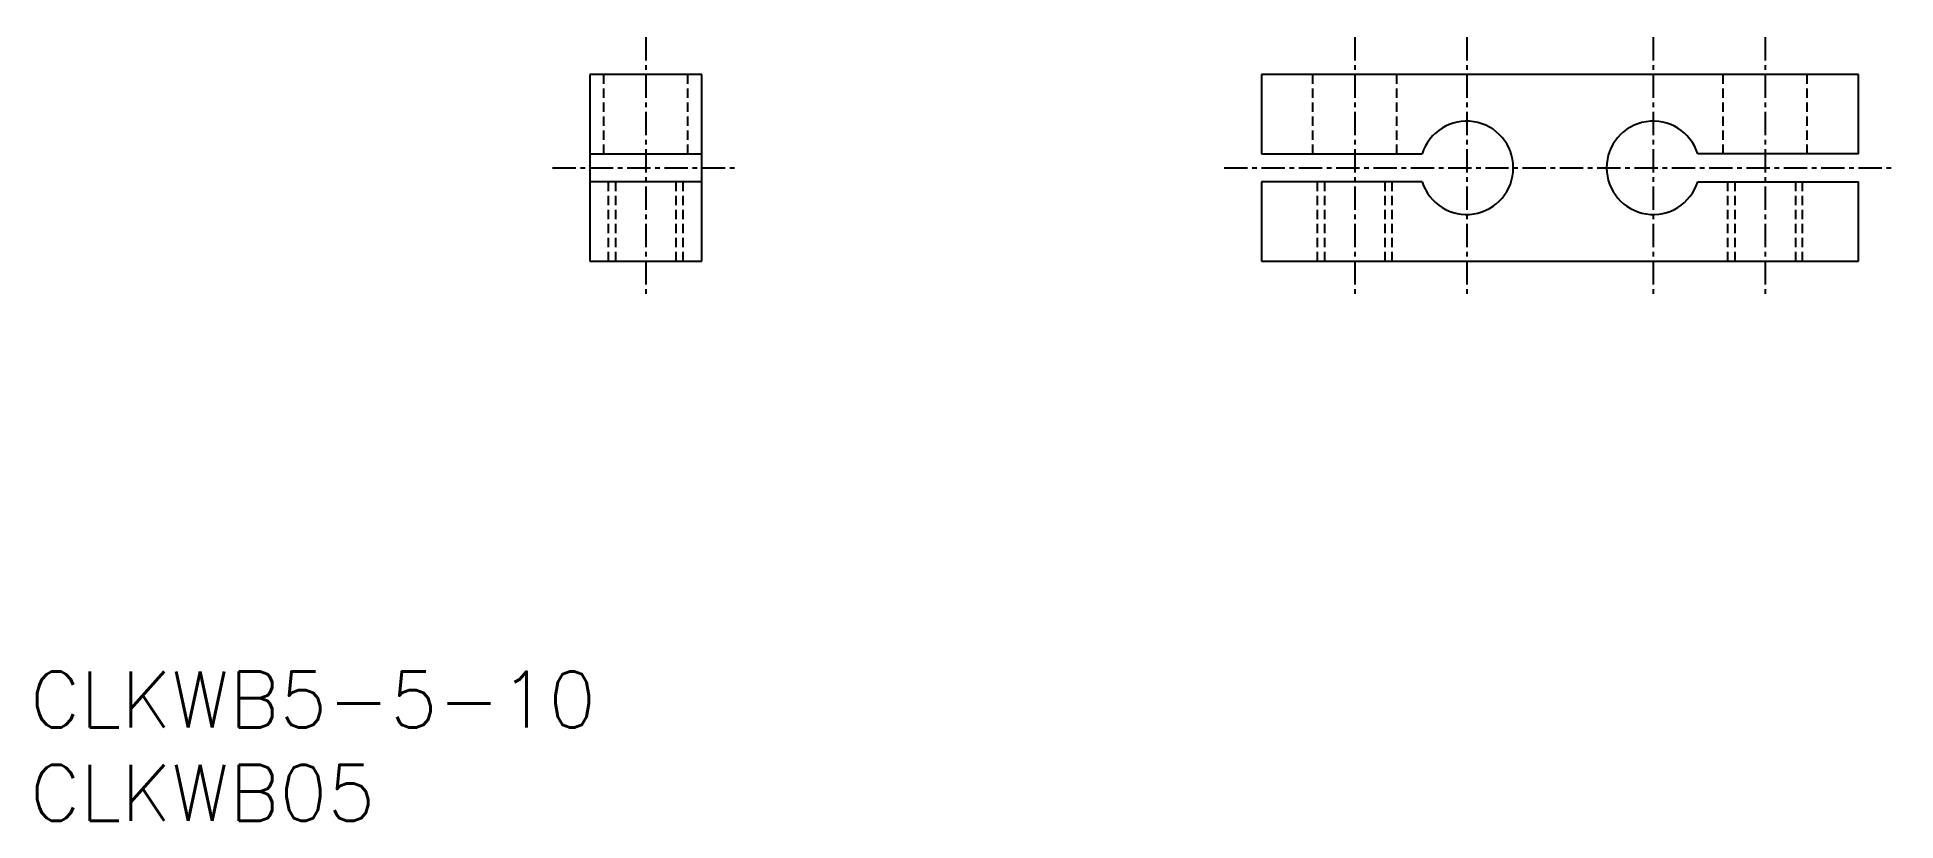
# Model space of a CAD drawing. Extents: x 0.4 to 100, y 0 to 42.
import ezdxf

# ---------------------------------------------------------------- set-up
doc = ezdxf.new("R2010")
doc.units = 0
doc.linetypes.add('CENTER', pattern=[2, 1.25, -0.25, 0.25, -0.25])
doc.linetypes.add('DASHED', pattern=[0.75, 0.5, -0.25])
doc.layers.get('0').update_dxf_attribs({"linetype": 'CONTINUOUS'})
doc.layers.add('CENTER', color=1, linetype='CENTER')
doc.styles.get("Standard").update_dxf_attribs({"font": 'txt.shx'})

# ---------------------------------------------------------------- blocks, each defined once
blk = doc.blocks.new('*U13')
at = {"color": 7, "linetype": 'CONTINUOUS'}
blk.add_text('CLKWB05', height=3, dxfattribs=at).set_placement((0, 0))
blk = doc.blocks.new('*U14')
at = {"color": 7, "linetype": 'CONTINUOUS'}
blk.add_text('CLKWB5-5-10', height=3, dxfattribs=at).set_placement((0, 5))

msp = doc.modelspace()

# ---------------------------------------------------------------- linework, layer by layer
at = {"color": 7, "linetype": 'CONTINUOUS'}
for p, q in [((36, 40), (30, 40)), ((30, 40), (30, 30)), ((36, 30), (36, 40)), ((98, 40), (66, 40)), ((66, 40), (66, 35.75)), ((98, 35.75), (98, 40)), ((30, 35.75), (36, 35.75)), ((66, 35.75), (74.615, 35.75)), ((98, 35.75), (89.385, 35.75)), ((36, 34.25), (30, 34.25)), ((74.615, 34.25), (66, 34.25)), ((66, 34.25), (66, 30)), ((89.385, 34.25), (98, 34.25)), ((98, 30), (98, 34.25)), ((30, 30), (36, 30)), ((66, 30), (98, 30))]:
    msp.add_line(p, q, dxfattribs=at)
at = {"color": 3, "linetype": 'DASHED'}
for p, q in [((30.75, 35.75), (30.75, 40)), ((35.25, 35.75), (35.25, 40)), ((68.75, 35.75), (68.75, 40)), ((73.25, 35.75), (73.25, 40)), ((90.75, 35.75), (90.75, 40)), ((95.25, 35.75), (95.25, 40)), ((31, 30), (31, 34.25)), ((31.379, 34.25), (31.379, 30)), ((34.621, 34.25), (34.621, 30)), ((35, 30), (35, 34.25)), ((69, 30), (69, 34.25)), ((69.379, 34.25), (69.379, 30)), ((72.621, 34.25), (72.621, 30)), ((73, 30), (73, 34.25)), ((91, 30), (91, 34.25)), ((91.379, 34.25), (91.379, 30)), ((94.621, 34.25), (94.621, 30)), ((95, 30), (95, 34.25))]:
    msp.add_line(p, q, dxfattribs=at)
at = {"color": 7, "linetype": 'CONTINUOUS'}
for centre, start, end in [((77, 35), 197.4576, 162.5424), ((87, 35), 17.4576, 342.5424)]:
    msp.add_arc(centre, 2.5, start, end, dxfattribs=at)
at = {"layer": 'CENTER', "color": 1, "linetype": 'CENTER'}
for p, q in [((33, 42), (33, 28)), ((71, 42), (71, 28)), ((77, 42), (77, 28)), ((87, 42), (87, 28)), ((93, 42), (93, 28)), ((28, 35), (38, 35)), ((64, 35), (100, 35))]:
    msp.add_line(p, q, dxfattribs=at)

# ---------------------------------------------------------------- block references
at = {"color": 7, "linetype": 'CONTINUOUS'}
for name in ['*U14', '*U13']:
    msp.add_blockref(name, (0, 0), dxfattribs=at)

doc.saveas('drawing.dxf')
